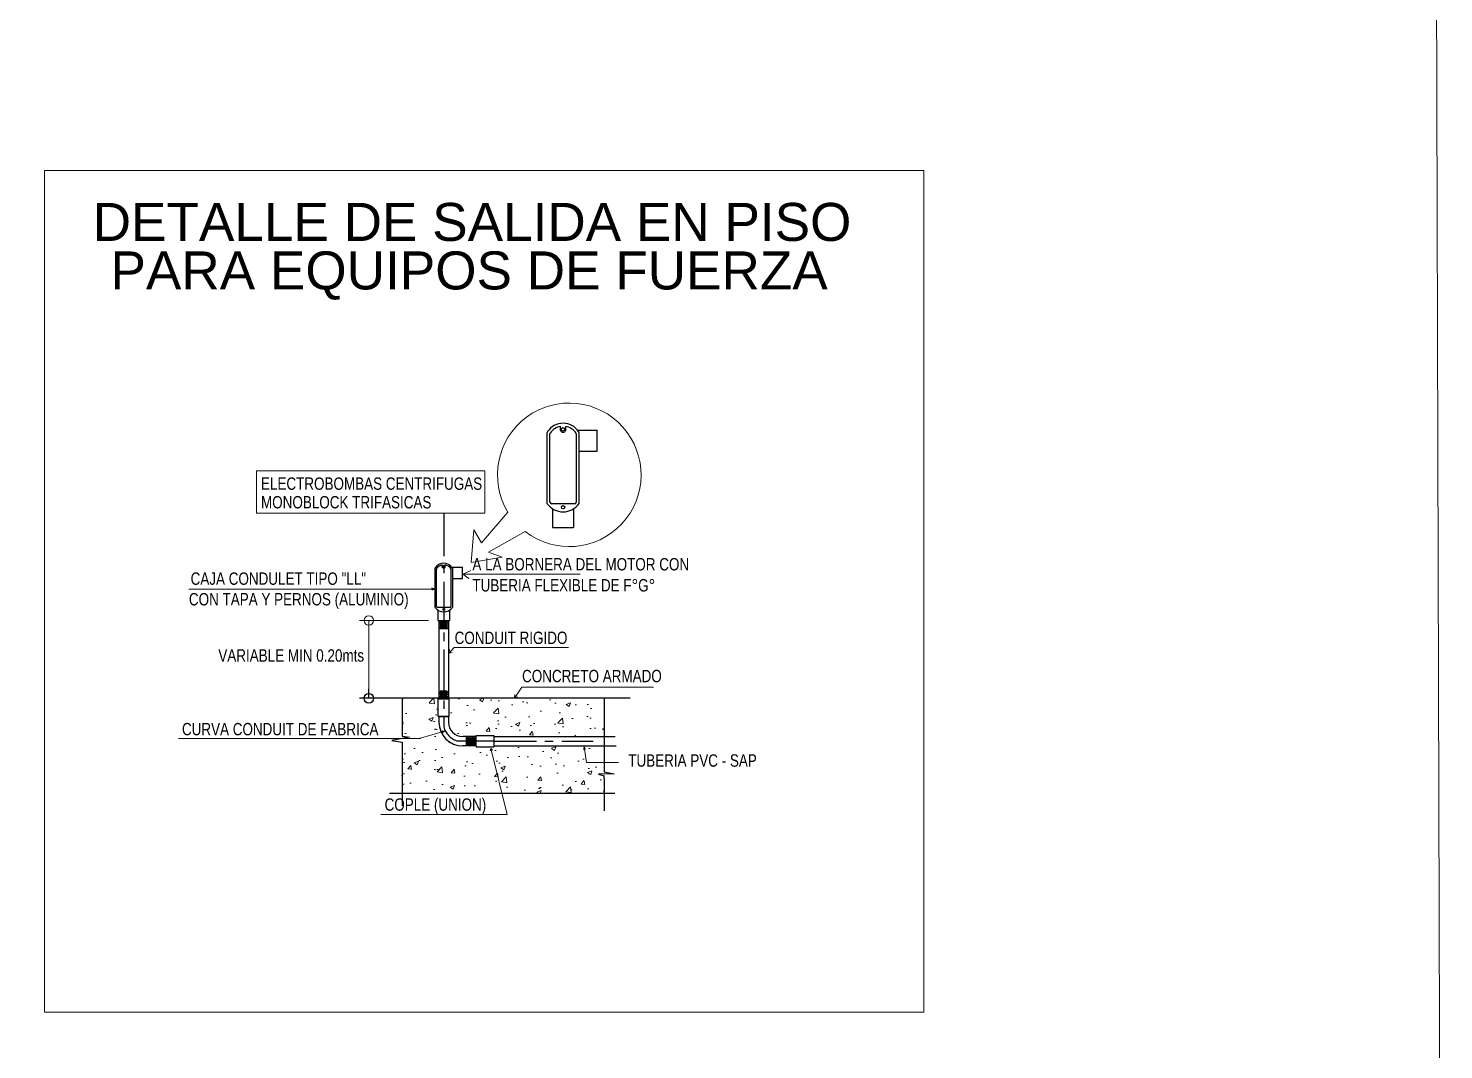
# Model space of a CAD drawing. Header units: inches. Extents: x 1693 to 10990, y 1878 to 5055.
# Drawn here: x 1950.83 to 1993.25, y 2293.86 to 2324.48 of the extents above; entities that cross this region are included whole.
import ezdxf

# ---------------------------------------------------------------- set-up
doc = ezdxf.new("R2010")
doc.units = ezdxf.units.IN
doc.header["$PDMODE"] = 1
doc.linetypes.add('CENTROX2', pattern=[101.60000000000001, 63.5, -12.7, 12.7, -12.7])
doc.linetypes.add('TRAZOSX2', pattern=[38.099999999999994, 25.4, -12.7])
for name, color, linetype, lineweight in [('AUTOS', 2, 'Continuous', 20), ('CENTROS', 4, 'Continuous', 5), ('COLUMNA', 1, 'Continuous', 50), ('IE-DIAGRAMA', 1, 'Continuous', 0), ('MUROS-02', 7, 'Continuous', 20)]:
    doc.layers.add(name, color=color, linetype=linetype, lineweight=lineweight)
doc.styles.add('style3', font='ARIALN.TTF')
doc.styles.add('SWIS', font='swisse.ttf')

# ---------------------------------------------------------------- blocks, each defined once
blk = doc.blocks.new('_Origin')
at = {"color": 0, "linetype": 'ByBlock', "lineweight": -2}
blk.add_line((0, 0), (-1, 0), dxfattribs=at)
blk.add_circle((0, 0), 0.5, dxfattribs=at)

msp = doc.modelspace()

# ---------------------------------------------------------------- hatches: boundary and pattern name
at = {"layer": 'CENTROS', "linetype": 'TRAZOSX2'}
h = msp.add_hatch(dxfattribs=at)
h.set_pattern_fill('AR-CONC', color=4, scale=0.007123187189127884, angle=-2.544443745170813e-14, style=0)
h.set_pattern_definition([(49.99999999999994, (990.1939765291445, 1895.917297506077), (1.29773550024784, -0.1135370899171286), [0.1356967159528862, -1.492663875481748]), (355, (990.1939765291445, 1895.917297506077), (-0.2510412464985339, 1.360932230976125), [0.1085573727623089, -1.194131100385398]), (100.4509999999998, (990.3021207570541, 1895.907836132692), (1.046698945405364, 1.247388947284009), [0.1153244005919804, -1.268568406511784]), (46.18419999999996, (990.1939765291445, 1896.279155415283), (1.930946751323894, -0.2994753717315163), [0.2035450739293293, -2.238995813222622]), (96.63559999999973, (990.3548886154304, 1896.254199328968), (1.691074801594614, 1.762458549978843), [0.17298660088797, -1.902852609767667]), (351.184, (990.1939765291445, 1896.279155415283), (1.69107744677377, 1.762455429813065), [0.1628360591434635, -1.791196650578098]), (20.99999999999989, (990.3749054837481, 1896.188690937983), (1.079981169724566, -0.7284564313881232), [0.1356967159528861, -1.492663875481747]), (326.0000000000001, (990.3749054837481, 1896.188690937983), (0.4402274165880786, 1.312005360674025), [0.1085573727623089, -1.194131100385398]), (71.45139999999991, (990.4649033922888, 1896.127986424437), (1.52020561300238, 0.5835518505797659), [0.1153244005919805, -1.268568406511785]), (37.49999999999996, (990.1939765291445, 1895.917297506077), (0.02200069910691467, 0.6023013696774543), [0, -1.179656784017086, 0, -1.212223995845779, 0, -1.19865432425049]), (7.499999999999932, (990.1939765291445, 1895.917297506077), (0.4759689639752591, 0.713604987143896), [0, -0.6911486065867004, 0, -1.152517440826514, 0, -0.456845610374717]), (327.5, (989.7905049603783, 1895.917297506077), (0.9658371904588836, -0.04080691581840536), [0, -0.4523223865096206, 0, -1.411245845910017, 0, -1.87261468014983]), (317.4999999999999, (989.6095760057792, 1895.917297506077), (1.055151887184884, 0.1811176551931122), [0, -0.5880191024625067, 0, -0.9372119848479338, 0, -1.329827816338284])])
h.paths.add_polyline_path([(1968.091887047529, 2301.547181800369), (1968.091887047529, 2301.997185848426), (1968.091887047529, 2302.076947027781), (1967.913784247169, 2302.12151771164), (1968.38978844538, 2302.136374768293), (1968.091887047529, 2302.195802022708), (1968.091887047529, 2302.968399782763), (1964.784774677838, 2302.968399782763), (1964.784774677838, 2302.943844126633), (1964.251044863996, 2302.943844126633), (1964.251044863996, 2302.968399782763), (1963.848345482845, 2302.968399782763, -0.2917246189769788), (1963.202486979291, 2303.380277574537), (1962.540287569026, 2303.190224207031), (1962.051840666404, 2303.190224207031), (1961.721755654126, 2303.127852403939), (1962.03298556454, 2303.084604875038), (1962.03298556454, 2301.547181800369)])
h.paths.add_polyline_path([(1963.136026763932, 2303.680718501676), (1963.136026763932, 2303.849432697956), (1963.111471107809, 2303.849432697956), (1963.111471107809, 2304.383162511796), (1963.136026763932, 2304.383162511796), (1963.136026763932, 2304.396456676019), (1962.03298556454, 2304.396456676019), (1962.03298556454, 2303.257594504539), (1962.255797012285, 2303.228763142672), (1962.051840666404, 2303.190224207031), (1962.540287569026, 2303.190224207031), (1963.202486979291, 2303.380277574537, -0.1092835270319955)])
h.paths.add_polyline_path([(1964.784774677838, 2303.277882926456), (1964.784774677838, 2303.253327270327), (1968.091887047529, 2303.253327270327), (1968.091887047529, 2304.396456676019), (1963.420954251496, 2304.396456676019), (1963.420954251496, 2304.383162511796), (1963.445509907619, 2304.383162511796), (1963.445509907619, 2303.849432697956), (1963.420954251496, 2303.849432697956), (1963.420954251496, 2303.680718501676, 0.4142135623730396), (1963.848345482852, 2303.253327270327), (1964.251044863996, 2303.253327270327), (1964.251044863996, 2303.277882926456)])

# ---------------------------------------------------------------- linework, layer by layer
at = {"color": 3}
for p, q in [((1966.38239120122, 2310.229248803287, 1.087073363239972e-05), (1966.38239120122, 2312.366102480814, 1.087073363239972e-05)), ((1966.460657220458, 2310.27620841483, 1.087073363239972e-05), (1966.460657220458, 2312.32055231412, 1.087073363239972e-05)), ((1966.778217167017, 2312.428088478234, 1.087073363239972e-05), (1966.778217167017, 2312.54546430052, 1.087073363239972e-05)), ((1966.934749205494, 2312.428088478234, 1.087073363239972e-05), (1966.934749205494, 2312.54546430052, 1.087073363239972e-05)), ((1967.252309152058, 2312.32055231412, 1.087073363239972e-05), (1967.252309152058, 2310.27620841483, 1.087073363239972e-05)), ((1967.295254117517, 2312.430196997176, 1.087073363239972e-05), (1967.878437305978, 2312.430196997176, 1.087073363239972e-05)), ((1967.330575171297, 2312.366102480814, 1.087073363239972e-05), (1967.330575171297, 2310.229248803287, 1.087073363239972e-05)), ((1967.878437305978, 2311.80406884325, 1.087073363239972e-05), (1967.878437305978, 2312.430196997176, 1.087073363239972e-05)), ((1967.330575171297, 2311.80406884325, 1.087073363239972e-05), (1967.878437305978, 2311.80406884325, 1.087073363239972e-05)), ((1967.205349540509, 2310.229248803287, 1.087073363239972e-05), (1966.507616832001, 2310.229248803287, 1.087073363239972e-05)), ((1966.543419109295, 2310.07706118849, 1.087073363239972e-05), (1966.543419109295, 2309.519220798475, 1.087073363239972e-05)), ((1967.169547263221, 2310.07706118849, 1.087073363239972e-05), (1967.169547263221, 2309.519220798475, 1.087073363239972e-05)), ((1966.543419109295, 2309.519220798475, 1.087073363239972e-05), (1967.169547263221, 2309.519220798475, 1.087073363239972e-05)), ((1963.017860927724, 2307.121751871119, 1.087073363239972e-05), (1963.017860927724, 2308.296282042384, 1.087073363239972e-05)), ((1963.060880158263, 2307.147563409441, 1.087073363239972e-05), (1963.060880158263, 2308.271245211064, 1.087073363239972e-05)), ((1963.235428253129, 2308.330352893811, 1.087073363239972e-05), (1963.235428253129, 2308.394868984034, 1.087073363239972e-05)), ((1963.321466714208, 2308.330352893811, 1.087073363239972e-05), (1963.321466714208, 2308.394868984034, 1.087073363239972e-05)), ((1963.496014809068, 2308.271245211064, 1.087073363239972e-05), (1963.496014809068, 2307.147563409441, 1.087073363239972e-05)), ((1963.519619681111, 2308.331511849681, 1.087073363239972e-05), (1963.840168653393, 2308.331511849681, 1.087073363239972e-05)), ((1963.539034039613, 2308.296282042384, 1.087073363239972e-05), (1963.539034039613, 2307.121751871119, 1.087073363239972e-05)), ((1963.840168653393, 2307.987358005365, 1.087073363239972e-05), (1963.840168653393, 2308.331511849681, 1.087073363239972e-05)), ((1963.539034039613, 2307.987358005365, 1.087073363239972e-05), (1963.840168653393, 2307.987358005365, 1.087073363239972e-05)), ((1963.470203270747, 2307.121751871119, 1.087073363239972e-05), (1963.086691696586, 2307.121751871119, 1.087073363239972e-05)), ((1963.106370561506, 2307.038101339896, 1.087073363239972e-05), (1963.106370561506, 2306.731482138159, 1.087073363239972e-05)), ((1963.106370561506, 2306.731482138159, 1.087073363239972e-05), (1963.450524405825, 2306.731482138159, 1.087073363239972e-05)), ((1963.450524405825, 2307.038101339896, 1.087073363239972e-05), (1963.450524405825, 2306.731482138159, 1.087073363239972e-05)), ((1968.868438547389, 2304.396456676018, 1.087073363239972e-05), (1961.498777286698, 2304.396456676018, 1.087073363239972e-05))]:
    msp.add_line(p, q, dxfattribs=at)
at = {"color": 1, "linetype": 'CENTROX2', "ltscale": 0.02}
msp.add_line((1963.278490507718, 2309.924118082849, 1.087073363239972e-05), (1963.278490507718, 2303.538254757894, 1.087073363239972e-05), dxfattribs=at)
at = {"color": 1, "lineweight": 5}
for p, q in [((1955.634648951366, 2307.672412931727, 1.087073363239972e-05), (1962.994722778438, 2307.672412931727, 1.087073363239972e-05)), ((1963.588590211349, 2305.920013420502, 1.087073363239972e-05), (1963.440048283066, 2305.745473092848, 1.087073363239972e-05)), ((1967.013653094617, 2305.920013420502, 1.087073363239972e-05), (1963.588590211349, 2305.920013420502, 1.087073363239972e-05)), ((1963.440048283066, 2305.745473092848, 1.087073363239972e-05), (1963.531832364857, 2305.77152353692, 1.087073363239972e-05)), ((1965.619084309977, 2304.727942228128, 1.087073363239972e-05), (1965.400640362403, 2304.405042572964, 1.087073363239972e-05)), ((1965.619084309977, 2304.727942228128, 1.087073363239972e-05), (1969.562927212192, 2304.727942228128, 1.087073363239972e-05)), ((1965.400640362403, 2304.405042572964, 1.087073363239972e-05), (1965.413174676634, 2304.506640481032, 1.087073363239972e-05)), ((1965.400640362403, 2304.405042572964, 1.087073363239972e-05), (1965.488824594709, 2304.442276928056, 1.087073363239972e-05)), ((1962.540287569026, 2303.190224207031, 1.087073363239972e-05), (1963.300472257669, 2303.408399665605, 1.087073363239972e-05)), ((1963.300472257669, 2303.408399665605, 1.087073363239972e-05), (1963.209810520655, 2303.410864940528, 1.087073363239972e-05)), ((1963.300472257669, 2303.408399665605, 1.087073363239972e-05), (1963.235442517876, 2303.357530434771, 1.087073363239972e-05)), ((1955.32549563849, 2303.190224207031, 1.087073363239972e-05), (1962.540287569026, 2303.190224207031, 1.087073363239972e-05)), ((1967.483177060164, 2302.94357761528, 1.087073363239972e-05), (1967.464739270989, 2302.86197536864, 1.087073363239972e-05)), ((1967.483177060164, 2302.94357761528, 1.087073363239972e-05), (1967.526172455855, 2302.870740855937, 1.087073363239972e-05)), ((1967.553079079462, 2302.472318632601, 1.087073363239972e-05), (1967.483177060164, 2302.94357761528, 1.087073363239972e-05)), ((1964.690830291419, 2302.894738594916, 1.087073363239972e-05), (1964.673203328619, 2302.819518501243, 1.087073363239972e-05)), ((1964.690830291419, 2302.894738594916, 1.087073363239972e-05), (1965.181421504257, 2300.914368133058, 1.087073363239972e-05)), ((1964.690830291419, 2302.894738594916, 1.087073363239972e-05), (1964.73902449353, 2302.841432121466, 1.087073363239972e-05)), ((1968.514231936319, 2302.472318632601, 1.087073363239972e-05), (1967.553079079462, 2302.472318632601, 1.087073363239972e-05))]:
    msp.add_line(p, q, dxfattribs=at)
at = {"color": 1}
for q in [(1962.922897837715, 2307.702050531162, 1.087073363239972e-05), (1962.927169776237, 2307.635915845955, 1.087073363239972e-05)]:
    msp.add_line((1962.994722778438, 2307.672412931727, 1.087073363239972e-05), q, dxfattribs=at)
at = {"color": 1, "linetype": 'ByBlock', "lineweight": 5}
for p, q in [((1962.821443073948, 2306.731482138159, 1.087073363239972e-05), (1960.749482408499, 2306.731482138159, 1.087073363239972e-05)), ((1961.034409896064, 2306.446554650594, 1.087073363239972e-05), (1961.034409896064, 2304.681384163585, 1.087073363239972e-05))]:
    msp.add_line(p, q, dxfattribs=at)
at = {"color": 2}
for p, q in [((1963.136026763932, 2306.731482138159, 1.087073363239972e-05), (1963.136026763932, 2304.383162511796, 1.087073363239972e-05)), ((1963.420954251496, 2306.731482138159, 1.087073363239972e-05), (1963.420954251496, 2304.383162511796, 1.087073363239972e-05)), ((1963.420954251496, 2306.674200922855, 1.087073363239972e-05), (1963.136026763932, 2306.674200922855, 1.087073363239972e-05)), ((1963.420954251496, 2306.6457081741, 1.087073363239972e-05), (1963.136026763932, 2306.6457081741, 1.087073363239972e-05)), ((1963.420954251496, 2306.588722676588, 1.087073363239972e-05), (1963.136026763932, 2306.588722676588, 1.087073363239972e-05)), ((1963.420954251496, 2306.531737179076, 1.087073363239972e-05), (1963.136026763932, 2306.531737179076, 1.087073363239972e-05)), ((1963.420954251496, 2306.474751681564, 1.087073363239972e-05), (1963.136026763932, 2306.474751681564, 1.087073363239972e-05)), ((1963.385338315557, 2306.702693671616, 1.087073363239972e-05), (1963.171642699878, 2306.702693671616, 1.087073363239972e-05)), ((1963.385338315557, 2306.617215425345, 1.087073363239972e-05), (1963.171642699878, 2306.617215425345, 1.087073363239972e-05)), ((1963.385338315557, 2306.560229927831, 1.087073363239972e-05), (1963.171642699878, 2306.560229927831, 1.087073363239972e-05)), ((1963.385338315557, 2306.503244430318, 1.087073363239972e-05), (1963.171642699878, 2306.503244430318, 1.087073363239972e-05)), ((1963.385338315557, 2304.611104501845, 1.087073363239972e-05), (1963.171642699878, 2304.611104501845, 1.087073363239972e-05)), ((1963.111471107809, 2303.849432697956, 1.087073363239972e-05), (1963.111471107809, 2304.383162511796, 1.087073363239972e-05)), ((1963.111471107809, 2304.383162511796, 1.087073363239972e-05), (1963.445509907619, 2304.383162511796, 1.087073363239972e-05)), ((1963.420954251496, 2304.582611753091, 1.087073363239972e-05), (1963.136026763938, 2304.582611753091, 1.087073363239972e-05)), ((1963.420954251496, 2304.554119004336, 1.087073363239972e-05), (1963.136026763938, 2304.554119004336, 1.087073363239972e-05)), ((1963.420954251496, 2304.497133506821, 1.087073363239972e-05), (1963.136026763938, 2304.497133506821, 1.087073363239972e-05)), ((1963.420954251496, 2304.440148009309, 1.087073363239972e-05), (1963.136026763938, 2304.440148009309, 1.087073363239972e-05)), ((1963.385338315557, 2304.525626255576, 1.087073363239972e-05), (1963.171642699878, 2304.525626255579, 1.087073363239972e-05)), ((1963.385338315557, 2304.468640758067, 1.087073363239972e-05), (1963.171642699878, 2304.468640758067, 1.087073363239972e-05)), ((1963.385338315557, 2304.411655260551, 1.087073363239972e-05), (1963.171642699878, 2304.411655260551, 1.087073363239972e-05)), ((1963.445509907619, 2303.849432697956, 1.087073363239972e-05), (1963.445509907619, 2304.383162511796, 1.087073363239972e-05)), ((1963.445509907619, 2303.849432697956, 1.087073363239972e-05), (1963.111471107809, 2303.849432697956, 1.087073363239972e-05)), ((1963.136026763932, 2303.849432697956, 1.087073363239972e-05), (1963.136026763932, 2303.680718501676, 1.087073363239972e-05)), ((1963.420954251496, 2303.849432697956, 1.087073363239972e-05), (1963.420954251496, 2303.680718501676, 1.087073363239972e-05)), ((1964.251044863996, 2303.253327270327, 1.087073363239972e-05), (1963.848345482845, 2303.253327270327, 1.087073363239972e-05)), ((1964.251044863996, 2302.968399782763, 1.087073363239972e-05), (1963.848345482845, 2302.968399782763, 1.087073363239972e-05)), ((1963.966117376431, 2302.968399782763, 1.087073363239972e-05), (1963.966117376431, 2303.253327270327, 1.087073363239972e-05)), ((1963.994610125184, 2303.004015718708, 1.087073363239972e-05), (1963.994610125184, 2303.217711334382, 1.087073363239972e-05)), ((1964.023102873947, 2302.968399782763, 1.087073363239972e-05), (1964.023102873947, 2303.253327270327, 1.087073363239972e-05)), ((1964.0515956227, 2303.004015718708, 1.087073363239972e-05), (1964.0515956227, 2303.217711334382, 1.087073363239972e-05)), ((1964.080088371461, 2302.968399782763, 1.087073363239972e-05), (1964.080088371461, 2303.253327270327, 1.087073363239972e-05)), ((1964.108581120217, 2303.004015718708, 1.087073363239972e-05), (1964.108581120217, 2303.217711334382, 1.087073363239972e-05)), ((1964.13707386897, 2302.968399782763, 1.087073363239972e-05), (1964.13707386897, 2303.253327270327, 1.087073363239972e-05)), ((1964.165566617726, 2302.968399782763, 1.087073363239972e-05), (1964.165566617726, 2303.253327270327, 1.087073363239972e-05)), ((1964.194059366486, 2303.004015718708, 1.087073363239972e-05), (1964.194059366486, 2303.217711334382, 1.087073363239972e-05)), ((1964.22255211524, 2302.968399782763, 1.087073363239972e-05), (1964.22255211524, 2303.253327270327, 1.087073363239972e-05)), ((1964.251044863996, 2302.968399782763, 1.087073363239972e-05), (1964.251044863996, 2303.277882926456, 1.087073363239972e-05)), ((1964.251044863996, 2303.277882926456, 1.087073363239972e-05), (1964.784774677838, 2303.277882926456, 1.087073363239972e-05)), ((1964.251044863996, 2302.968399782763, 1.087073363239972e-05), (1964.251044863996, 2302.943844126633, 1.087073363239972e-05)), ((1964.251044863996, 2302.943844126633, 1.087073363239972e-05), (1964.784774677838, 2302.943844126633, 1.087073363239972e-05)), ((1964.784774677838, 2303.277882926456, 1.087073363239972e-05), (1964.784774677838, 2302.943844126633, 1.087073363239972e-05)), ((1964.784774677838, 2303.253327270327, 1.087073363239972e-05), (1968.418443219275, 2303.253327270327, 1.087073363239972e-05)), ((1964.784774677838, 2302.968399782763, 1.087073363239972e-05), (1968.442830418758, 2302.968399782763, 1.087073363239972e-05))]:
    msp.add_line(p, q, dxfattribs=at)
at = {"color": 1, "linetype": 'ByBlock'}
msp.add_line((1962.851099276374, 2304.396456676018, 1.087073363239972e-05), (1960.749482408499, 2304.396456676018, 1.087073363239972e-05), dxfattribs=at)
for p, q in [((1962.03298556454, 2304.396456676018, 1.087073363239972e-05), (1962.03298556454, 2303.257594504539, 1.087073363239972e-05)), ((1968.091887047529, 2304.396456676018, 1.087073363239972e-05), (1968.091887047529, 2302.195802022708, 1.087073363239972e-05)), ((1962.255797012285, 2303.228763142672, 1.087073363239972e-05), (1961.721755654126, 2303.127852403939, 1.087073363239972e-05)), ((1961.721755654126, 2303.127852403939, 1.087073363239972e-05), (1962.03298556454, 2303.084604875038, 1.087073363239972e-05)), ((1962.03298556454, 2303.257594504539, 1.087073363239972e-05), (1962.255797012285, 2303.228763142672, 1.087073363239972e-05)), ((1962.03298556454, 2303.084604875038, 1.087073363239972e-05), (1962.03298556454, 2301.177035428004, 1.087073363239972e-05)), ((1968.38978844538, 2302.136374768293, 1.087073363239972e-05), (1967.913784247169, 2302.12151771164, 1.087073363239972e-05)), ((1967.913784247169, 2302.12151771164, 1.087073363239972e-05), (1968.091887047529, 2302.076947027781, 1.087073363239972e-05)), ((1968.091887047529, 2302.195802022708, 1.087073363239972e-05), (1968.38978844538, 2302.136374768293, 1.087073363239972e-05)), ((1968.091887047529, 2301.997185848426, 1.087073363239972e-05), (1968.091887047529, 2302.076947027781, 1.087073363239972e-05)), ((1968.091887047529, 2301.997185848426, 1.087073363239972e-05), (1968.091887047529, 2301.021168975116, 1.087073363239972e-05)), ((1968.403962967573, 2301.547181800369, 1.087073363239972e-05), (1961.653604329353, 2301.547181800369, 1.087073363239972e-05))]:
    msp.add_line(p, q)
at = {"color": 250}
msp.add_line((1963.121780389559, 2303.849432697956, 1.087073363239972e-05), (1963.435200625877, 2303.849432697956, 1.087073363239972e-05), dxfattribs=at)
at = {"color": 7, "linetype": 'CENTROX2', "ltscale": 0.02}
msp.add_line((1964.784774677838, 2303.110863526545, 1.087073363239972e-05), (1963.705881739066, 2303.110863526545, 1.087073363239972e-05), dxfattribs=at)
at = {"color": 8, "linetype": 'CENTROX2', "ltscale": 0.02}
msp.add_line((1964.784774677838, 2303.110863526545, 1.087073363239972e-05), (1967.757112546056, 2303.110863526545, 1.087073363239972e-05), dxfattribs=at)
at = {"color": 3}
for centre, radius in [((1966.856483186255, 2312.460655888547, 1.087073363239972e-05), 0.05185337726000276), ((1966.856483186255, 2310.124062277712, 1.087073363239972e-05), 0.05185337726000276), ((1963.278447483667, 2308.348253701161, 1.087073363239972e-05), 0.02850141622446955), ((1963.278447483667, 2307.063935676591, 1.087073363239972e-05), 0.02850141622446955)]:
    msp.add_circle(centre, radius, dxfattribs=at)
for centre, radius, start, end in [((1966.429350812763, 2312.366102480814, 1.087073363239972e-05), 0.0469596115443256, 142.7427277043121, 180), ((1966.856483186255, 2312.08644042123, 1.087073363239972e-05), 0.5573943968309957, 33.55482164542151, 146.4451783545785), ((1966.507616832001, 2312.32055231412, 1.087073363239972e-05), 0.0469596115443256, 145.7521855624614, 180), ((1966.856483186255, 2312.083037144706, 1.087073363239972e-05), 0.4690036718422986, 99.60630219153974, 145.7521855624614), ((1966.856483186255, 2312.457637816286, 1.087073363239972e-05), 0.08365843141748217, 200.6840306927439, 339.315969307256), ((1966.856483186255, 2312.083037144706, 1.087073363239972e-05), 0.4690036718422986, 34.24781443753854, 80.39369780846026), ((1967.205349540509, 2312.32055231412, 1.087073363239972e-05), 0.0469596115443256, 0, 34.24781443753854), ((1967.283615559754, 2312.366102480814, 1.087073363239972e-05), 0.0469596115443256, 0, 37.25727229568786), ((1966.856483186255, 2310.569595236983, 1.087073363239972e-05), 0.583608520507239, 215.6742311172389, 324.3257688827611), ((1966.507616832001, 2310.27620841483, 1.087073363239972e-05), 0.0469596115443256, 180, 270), ((1967.205349540509, 2310.27620841483, 1.087073363239972e-05), 0.0469596115443256, 270, 0), ((1963.278447483667, 2308.142564672688, 1.087073363239972e-05), 0.3063740597957441, 33.55482164542151, 146.4451783545785), ((1963.043672466045, 2308.296282042384, 1.087073363239972e-05), 0.02581153832378474, 142.7427277043121, 180), ((1963.086691696586, 2308.271245211064, 1.087073363239972e-05), 0.02581153832378474, 145.7521855624614, 180), ((1963.278447483667, 2308.140694048134, 1.087073363239972e-05), 0.2577897442428068, 99.60630219153974, 145.7521855624614), ((1963.278447483667, 2308.346594805671, 1.087073363239972e-05), 0.04598319146234475, 200.6840306927439, 339.315969307256), ((1963.278447483667, 2308.140694048134, 1.087073363239972e-05), 0.2577897442428068, 34.24781443753854, 80.39369780846026), ((1963.470203270747, 2308.271245211064, 1.087073363239972e-05), 0.02581153832378474, 0, 34.24781443753854), ((1963.513222501285, 2308.296282042384, 1.087073363239972e-05), 0.02581153832378474, 0, 37.25727229568786), ((1963.278447483667, 2307.308824649786, 1.087073363239972e-05), 0.3207827577308858, 215.6742311172389, 324.3257688827611), ((1963.085462575712, 2307.147563409441, 1.087073363239972e-05), 0.02458241745122356, 180, 270), ((1963.470203270747, 2307.147563409441, 1.087073363239972e-05), 0.02581153832378474, 270, 0)]:
    msp.add_arc(centre, radius, start, end, dxfattribs=at)
at = {"color": 2}
for radius in [0.7123187189127884, 0.427391231347673]:
    msp.add_arc((1963.848345482845, 2303.680718501676, 1.087073363239972e-05), radius, 180, 270, dxfattribs=at)
at = {"color": 7, "linetype": 'CENTROX2', "ltscale": 0.02}
msp.add_arc((1963.874203751278, 2303.706576770109, 1.087073363239972e-05), 0.6190368069475466, 195.7779271400452, 254.2220728599848, dxfattribs=at)
at = {"layer": 'CENTROS', "color": 1, "linetype": 'TRAZOSX2'}
for p, q in [((1963.440048283066, 2305.745473092848, 1.087073363239972e-05), (1963.451270240602, 2305.859212354558, 1.087073363239972e-05)), ((1961.393358829002, 2300.914368133058, 1.087073363239972e-05), (1965.181421504257, 2300.914368133058, 1.087073363239972e-05))]:
    msp.add_line(p, q, dxfattribs=at)
at = {"layer": 'CENTROS', "color": 1, "linetype": 'TRAZOSX2', "elevation": 1.087073363239972e-05}
for points in [[(1964.099773882666, 2308.46859783512), (1964.177330336794, 2309.449745657182), (1964.409986147469, 2309.062451050663), (1965.201887278903, 2309.978286569183)], [(1965.722218855474, 2309.395199893384), (1964.618099805694, 2308.774086794526), (1965.030397125352, 2308.62351493495), (1964.099773882666, 2308.46859783512)], [(1967.363330056514, 2308.120460528295), (1963.85120958591, 2308.120460528295), (1964.090254972084, 2308.230654335637), (1963.85120958591, 2308.120460528295), (1964.035089585238, 2307.991902324358)]]:
    msp.add_lwpolyline(points, dxfattribs=at)
at = {"layer": 'CENTROS', "color": 1, "linetype": 'TRAZOSX2'}
msp.add_arc((1967.041104995795, 2311.095848624368, 1.087073363239972e-05), 2.152130748199526, 232.2057267931053, 211.284079860729, dxfattribs=at)
at = {"layer": 'Defpoints', "color": 0, "linetype": 'ByBlock'}
for p in [(1963.106370561506, 2306.731482138159, 1.087073363239972e-05), (1963.136026763932, 2304.396456676018, 1.087073363239972e-05)]:
    msp.add_point(p, dxfattribs=at)
at = {"layer": 'IE-DIAGRAMA', "linetype": 'Continuous'}
for points in [[(1869.56281386049, 2360.960848618712), (1869.878418720212, 2248.803751123599), (1993.247459267448, 2248.803751123599), (1992.931854407726, 2360.960848618712)], [(1951.318841970502, 2320.223619380162), (1951.318819125286, 2294.985013300718), (1977.668007497109, 2294.985013300718), (1977.668030342325, 2320.223619380162)]]:
    msp.add_lwpolyline(points, close=True, dxfattribs=at)
at = {"layer": 'MUROS-02', "color": 1, "elevation": 1.087073363239972e-05}
msp.add_lwpolyline([(1964.512391735315, 2309.94936448419), (1957.668801545508, 2309.94936448419), (1957.668801545508, 2311.213397824215), (1964.512391735315, 2311.213397824215)], close=True, dxfattribs=at)

# ---------------------------------------------------------------- block references
at = {"color": 1, "linetype": 'ByBlock', "lineweight": 5, "xscale": 0.2849274875651802, "yscale": 0.2849274875651802, "zscale": 0.2849274875651802, "rotation": 90}
msp.add_blockref('_Origin', (1961.034409896064, 2306.731482138159, 1.087073363239972e-05), dxfattribs=at)
at = {"color": 1, "linetype": 'ByBlock', "xscale": 0.2849274875651802, "yscale": 0.2849274875651802, "zscale": 0.2849274875651802, "rotation": 270}
msp.add_blockref('_Origin', (1961.034409896064, 2304.396456676018, 1.087073363239972e-05), dxfattribs=at)

# ---------------------------------------------------------------- texts
at = {"layer": 'AUTOS', "color": 4, "lineweight": 25, "style": 'SWIS'}
for s, p in [('DETALLE DE SALIDA EN PISO', (1952.75896873168, 2318.107464461881)), ('PARA EQUIPOS DE FUERZA', (1953.292268667977, 2316.654018593382))]:
    msp.add_text(s, height=1.139709950260462, dxfattribs=at).set_placement(p)
at = {"layer": 'COLUMNA', "color": 4, "linetype": 'Continuous', "lineweight": 13, "style": 'style3', "width": 0.95}
for s, p in [('ELECTROBOMBAS CENTRIFUGAS', (1957.802735893621, 2310.647818603155, 1.087073363239972e-05)), ('MONOBLOCK TRIFASICAS ', (1957.802735893621, 2310.090153978219, 1.087073363239972e-05)), ('A LA BORNERA DEL MOTOR CON', (1964.138691580219, 2308.230543468133, 1.087073363239972e-05)), ('CAJA CONDULET TIPO "LL"', (1955.693616230068, 2307.799393532203, 1.087073363239972e-05)), ('TUBERIA FLEXIBLE DE F%%DG%%D', (1964.138691580219, 2307.599276727525, 1.087073363239972e-05)), ('CON TAPA Y PERNOS (ALUMINIO)', (1955.642609191563, 2307.182140869161, 1.087073363239972e-05)), ('CONDUIT RIGIDO ', (1963.605438195121, 2306.025174381879, 1.087073363239972e-05)), ('VARIABLE MIN 0.20mts', (1956.524150781928, 2305.495354208058, 1.087073363239972e-05)), ('CONCRETO ARMADO', (1965.627194404072, 2304.879486586601, 1.087073363239972e-05)), ('CURVA CONDUIT DE FABRICA', (1955.434112559623, 2303.287933820115, 1.087073363239972e-05)), ('TUBERIA PVC - SAP', (1968.81003938712, 2302.346853759292, 1.087073363239972e-05)), ('COPLE (UNION)', (1961.506852675522, 2301.027723391027, 1.087073363239972e-05))]:
    msp.add_text(s, height=0.37040573383465, dxfattribs=at).set_placement(p)

doc.saveas('drawing.dxf')
